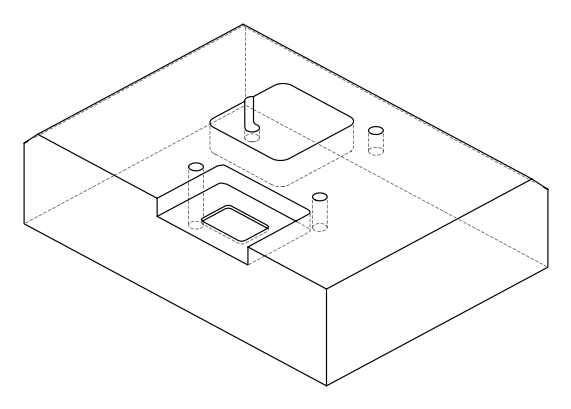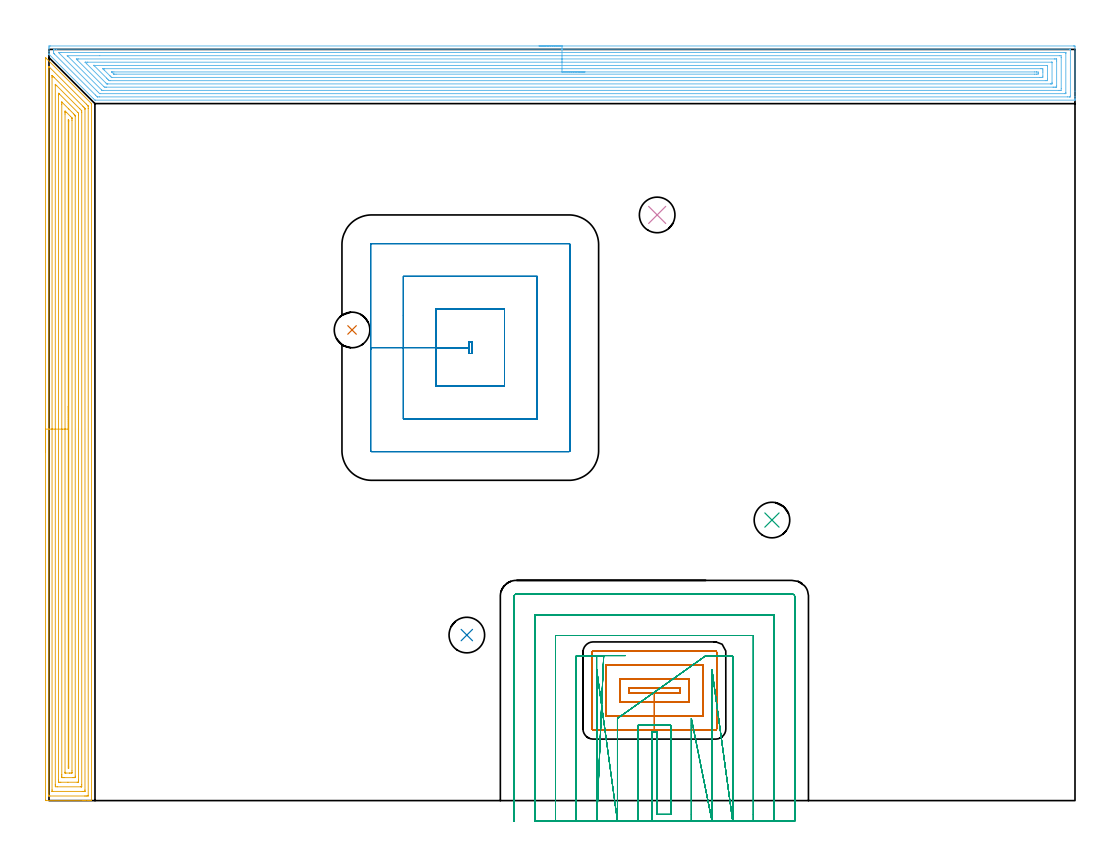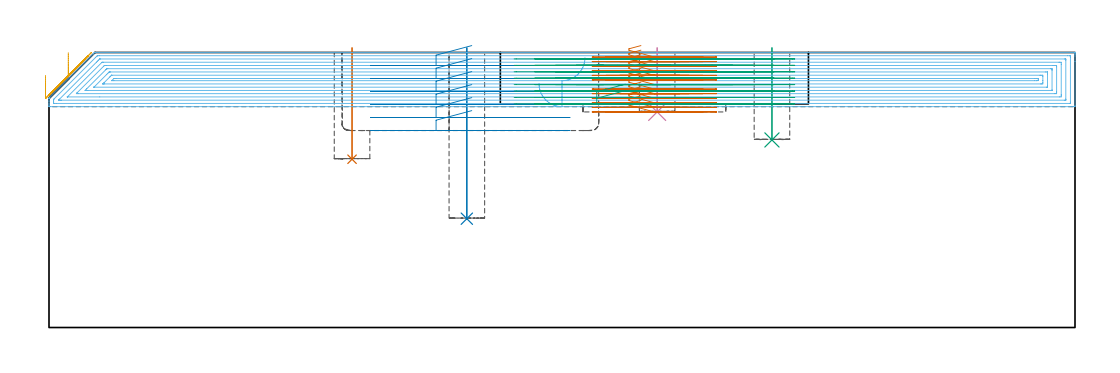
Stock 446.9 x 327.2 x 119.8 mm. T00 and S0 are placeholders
(PLAN: 9 operations, 4 tool changes, 114.4 min)
(1 INDEXABLE_INSERT_DRILL_BLIND_HOLE_FROM_SOLID | STEP1POCKET | NXT0302_002 | 0.2 min | 8717 mm3)
(2 INDEXABLE_INSERT_DRILL_BLIND_HOLE_FROM_SOLID_1 | STEP1POCKET_1 | NXT0302_002 | 0.3 min | 13592 mm3)
(3 INDEXABLE_INSERT_DRILL_BLIND_HOLE_FROM_SOLID_2 | STEP1POCKET_2 | NXT0302_002 | 0.16 min | 7135 mm3)
(4 INDEXABLE_INSERT_DRILL_BLIND_HOLE_FROM_SOLID_3 | STEP1POCKET_3 | NXT0302_002 | 0.11 min | 4840 mm3)
(5 AREA_MILL | FG_CHAMFER_SURFACE | UGT0205_001 | 20.27 min | 65182 mm3)
(6 AREA_MILL_1 | FG_CHAMFER_SURFACE_1 | UGT0205_001 | 31.86 min | 121324 mm3)
(7 MILL_RECTANGULAR_POCKET | POCKET_RECTANGULAR_STRAIGHT | NXT0201_009 | Follow Part, ap 2, ae 75% | 12.79 min | 67730 mm3)
(8 MILL_RECTANGULAR_POCKET_1 | POCKET_RECTANGULAR_STRAIGHT_1 | NXT0201_007 | Follow Part, ap 6.25, ae 75% | 10.51 min | 428214 mm3)
(9 MILL_SLOT | SLOT_PARTIAL_RECTANGULAR | NXT0201_011 | Follow Part, ap 3, ae 75% | 38.24 min | 229267 mm3)
(TOOL NXT0302_002 | Index. Insert Drill 15.5mm [880-D1550L20-05] | D15.5 PA176 FL78 Z2)
(TOOL UGT0205_001 | Chamfer Mill 20 x 3 x 45 deg. | D20 FL50 Z2)
(TOOL NXT0201_009 | ENDMILL 8mm [2P460-0800-NA 1630] | D8 FL26 Z6)
(TOOL NXT0201_007 | ENDMILL 25mm [R216.25-25050GCK54P 1620] | D25 R3 FL54 Z5)
(TOOL NXT0201_011 | ENDMILL 12mm [2P460-1200-NA 1630] | D12 FL38 Z6)
(OP 1 INDEXABLE_INSERT_DRILL_BLIND_HOLE_FROM_SOLID)
G17 G21 G94 G90
T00 M6
G54
G17 G0 G90 X132. Y205. S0 M3
G43 Z129.8 H1
G94 G81 G98 Z73.3 F250. R121.8
G80
M5
M2
(OP 2 INDEXABLE_INSERT_DRILL_BLIND_HOLE_FROM_SOLID_1)
G17 G21 G94 G90
T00 M6
G54
G17 G0 G90 X182. Y72.1 S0 M3
G43 Z129.8 H1
G94 G81 G98 Z47.4 F250. R121.8
G80
M5
M2
(OP 3 INDEXABLE_INSERT_DRILL_BLIND_HOLE_FROM_SOLID_2)
G17 G21 G94 G90
T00 M6
G54
G17 G0 G90 X314.9 Y122.2 S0 M3
G43 Z129.8 H1
G94 G81 G98 Z81.7 F250. R121.8
G80
M5
M2
(OP 4 INDEXABLE_INSERT_DRILL_BLIND_HOLE_FROM_SOLID_3)
G17 G21 G94 G90
T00 M6
G54
G17 G0 G90 X264.9 Y255.1 S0 M3
G43 Z129.8 H1
G94 G81 G98 Z93.9 F250. R121.8
G80
M5
M2
(OP 5 AREA_MILL)
G17 G21 G94 G90
T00 M6
G54
G17 G0 G90 X-1.5 Y151.8 S1061 M3
G43 Z129.8 H0
Z109.8
G94 G1 Y151.838 Z108.928 F250.
Y151.952 Z108.063
Y152.141 Z107.212
Y152.403 Z106.38
Y152.737 Z105.574
Y153.14 Z104.8
Y153.609 Z104.064
Y154.14 Z103.372
Y154.729 Z102.729
Y155.372 Z102.14
Y156.064 Z101.608
Y156.8 Z101.14
Y157.574 Z100.737
Y158.38 Z100.403
Y159.212 Z100.141
Y160.064 Z99.952
Y160.929 Z99.838
Y161.8 Z99.8
Y323.514
X-1.496 Y323.582 Z99.803
X-1.494 Y323.584 Z99.804
X-1.481 Y323.582 Z99.817
X-1.328 Y323.429 Z99.969
X-1.184 Y323.285 Z100.115
X18.368 Y303.732 Z119.667
X18.494 Y303.606 Z119.792
X18.5 Y303.341 Z119.8
Y0.167
X18.497 Y0.01 Z119.788
X18.438 Y0.007 Z119.73
X18.038 Y0. Z119.337
X17.655 Z118.954
X16.988 Z118.283
X15.761 Z117.058
X15.201 Z116.495
X14.587 Z115.883
X-1.161 Y0.001 Z100.136
X-1.492 Y0.01 Z99.806
X-1.499 Y0.338 Z99.799
Y0.357
X-1.5 Y161.8 Z99.8
X-0.086 Z101.214
Y319.513
X-0.084 Y319.611 Z101.216
X-0.082 Y319.676 Z101.218
X-0.079 Y319.714 Z101.221
X-0.065 Y319.704 Z101.235
X0.012 Y319.632 Z101.312
X0.235 Y319.415 Z101.535
X16.308 Y303.341 Z117.608
X16.988 Y302.651 Z118.288
X17.079 Y302.541 Z118.379
X17.082 Y302.448 Z118.382
X17.084 Y302.351 Z118.384
X17.086 Y301.555 Z118.386
Y301.457
X17.085 Y2.302 Z118.385
X17.083 Y2.203 Z118.383
X17.079 Y2.016 Z118.379
X16.988 Y2.01 Z118.288
X16.492 Y2.002 Z117.792
X16.094 Y2.001 Z117.394
X15.6 Y2. Z116.9
X0.411 Z101.711
X0.012 Y2.004 Z101.312
X-0.044 Y2.006 Z101.256
X-0.073 Y2.009 Z101.227
X-0.079 Y2.105 Z101.221
X-0.084 Y2.301 Z101.216
X-0.085 Y2.399 Z101.215
X-0.086 Y161.8 Z101.214
X1.328 Z102.628
X1.329 Y314.95 Z102.629
X1.33 Y315.419 Z102.63
X1.334 Y315.843 Z102.634
X1.335 Y315.853 Z102.635
X1.353 Y315.843 Z102.653
X1.799 Y315.401 Z103.099
X2.251 Y314.95 Z103.551
X14.753 Y302.448 Z116.053
X15.201 Y301.998 Z116.501
X15.638 Y301.555 Z116.938
X15.665 Y301.52 Z116.965
X15.667 Y301.495 Z116.967
X15.67 Y301.437 Z116.97
X15.671 Y301.32 Z116.971
X15.672 Y301.084 Z116.972
X15.671 Y4.608 Z116.971
X15.669 Y4.185 Z116.969
X15.667 Y4.068 Z116.967
X15.665 Y4.018 Z116.965
X15.571 Y4.01 Z116.871
X15.384 Y4.002 Z116.684
X15.201 Y4.001 Z116.501
X14.492 Y4. Z115.792
X1.614 Y4.001 Z102.914
X1.491 Y4.003 Z102.791
X1.392 Y4.007 Z102.692
X1.335 Y4.011 Z102.635
X1.334 Y4.029 Z102.634
X1.331 Y4.185 Z102.631
X1.329 Y4.655 Z102.629
X1.328 Y161.8 Z102.628
X2.743 Z104.043
Y311.378
X2.745 Y311.763 Z104.045
X2.748 Y311.955 Z104.048
X2.749 Y311.987 Z104.049
X2.778 Y311.963 Z104.078
X2.837 Y311.907 Z104.137
X3.373 Y311.378 Z104.673
X13.414 Y301.338 Z114.714
X14.088 Y300.662 Z115.388
X14.184 Y300.561 Z115.484
X14.239 Y300.5 Z115.539
X14.25 Y300.449 Z115.55
X14.257 Y299.769 Z115.557
Y6.864
X14.251 Y6.027 Z115.551
X14.246 Y6.009 Z115.546
X14.224 Y6.006 Z115.524
X14.17 Y6.003 Z115.47
X14.062 Y6.001 Z115.362
X13.846 Y6. Z115.146
X3.557 Y6.001 Z104.857
X2.75 Y6.029 Z104.05
X2.743 Y6.814 Z104.043
Y6.864
Y161.8
X4.157 Z105.457
X4.158 Y307.235 Z105.458
X4.161 Y307.806 Z105.461
X4.164 Y308.121 Z105.464
X4.48 Y307.822 Z105.78
X4.496 Y307.806 Z105.796
X12.533 Y299.769 Z113.833
X12.836 Y299.453 Z114.136
X12.841 Y298.876 Z114.141
X12.842 Y298.554 Z114.142
X12.843 Y9.221 Z114.143
X12.842 Y8.65 Z114.142
X12.84 Y8.331 Z114.14
X12.836 Y8.015 Z114.136
X12.52 Y8.006 Z113.82
X12.276 Y8.002 Z113.576
X8.257 Y8. Z109.557
X5.13 Z106.43
X4.48 Y8.002 Z105.78
X4.233 Y8.004 Z105.533
X4.177 Y8.01 Z105.477
X4.164 Y8.026 Z105.464
X4.161 Y8.075 Z105.461
X4.158 Y8.65 Z105.458
X4.157 Y8.973 Z105.457
Y161.8
X5.571 Z106.871
Y303.341
X5.573 Y304.034 Z106.873
X5.577 Y304.234 Z106.877
X5.578 Y304.265 Z106.878
X5.585 Y304.26 Z106.885
X5.617 Y304.234 Z106.917
X8.623 Y301.23 Z109.923
X10.734 Y299.119 Z112.034
X10.976 Y298.876 Z112.276
X11.218 Y298.63 Z112.518
X11.377 Y298.464 Z112.677
X11.423 Y298.414 Z112.723
X11.425 Y298.397 Z112.725
X11.427 Y298.354 Z112.727
X11.429 Y298.181 Z112.729
Y297.983
Y10.635
X11.428 Y10.436 Z112.728
X11.424 Y10.089 Z112.724
X11.422 Y10.012 Z112.722
X11.315 Y10.007 Z112.615
X11.168 Y10.002 Z112.468
X10.734 Y10. Z112.034
X10.276 Z111.576
X6.703 Z108.003
X6.266 Z107.566
X5.808 Y10.002 Z107.108
X5.625 Y10.007 Z106.925
X5.589 Y10.01 Z106.889
X5.578 Y10.072 Z106.878
X5.574 Y10.235 Z106.874
X5.572 Y10.436 Z106.872
X5.571 Y11.131 Z106.871
Y11.329
Y161.8
X6.985 Z108.285
Y299.05
X6.986 Y299.769 Z108.286
X6.988 Y299.941 Z108.288
X6.992 Y300.117 Z108.292
X7.008 Y300.383 Z108.308
X7.16 Y300.236 Z108.46
X7.633 Y299.769 Z108.933
X9.42 Y297.983 Z110.72
X9.84 Y297.557 Z111.14
X9.954 Y297.437 Z111.254
X10.008 Y297.376 Z111.308
X10.011 Y297.264 Z111.311
X10.013 Y297.09 Z111.313
X10.014 Y296.916 Z111.314
X10.015 Y296.197 Z111.315
X10.014 Y12.941 Z111.314
X10.01 Y12.222 Z111.31
X10.008 Y12.054 Z111.308
X10.001 Y12.01 Z111.301
X9.951 Y12.007 Z111.251
X9.84 Y12.004 Z111.14
X9.169 Y12. Z110.469
X8.947 Z110.247
X7.382 Z108.682
X7.16 Y12.001 Z108.46
X7.086 Y12.003 Z108.386
X7.027 Y12.006 Z108.327
X6.994 Y12.01 Z108.294
X6.992 Y12.049 Z108.292
X6.988 Y12.222 Z108.288
X6.986 Y12.396 Z108.286
X6.985 Y161.8 Z108.285
X8.399 Z109.699
X8.4 Y295.851 Z109.7
X8.401 Y296.197 Z109.701
X8.403 Y296.398 Z109.703
X8.406 Y296.497 Z109.706
X8.409 Y296.533 Z109.709
X8.433 Y296.512 Z109.733
X8.498 Y296.45 Z109.798
X8.561 Y296.384 Z109.861
X8.59 Y296.352 Z109.89
X8.593 Y296.296 Z109.893
X8.597 Y296.197 Z109.897
X8.6 Y295.851 Z109.9
Y295.65
Y14.7
X8.598 Y14.357 Z109.898
X8.593 Y14.008 Z109.893
X8.504 Z109.804
X8.407 Z109.707
X8.404 Y14.209 Z109.704
X8.401 Y14.554 Z109.701
X8.4 Y14.901 Z109.7
X8.399 Y15.247 Z109.699
Y161.8
Y162.672 Z109.738
Y163.537 Z109.851
Y164.388 Z110.04
Y165.22 Z110.303
Y166.026 Z110.636
Y166.8 Z111.039
Y167.536 Z111.508
Y168.228 Z112.039
Y168.871 Z112.628
Y169.461 Z113.272
Y169.992 Z113.964
Y170.46 Z114.699
Y170.863 Z115.473
Y171.197 Z116.279
Y171.459 Z117.111
Y171.648 Z117.963
Y171.762 Z118.828
Y171.8 Z119.699
G0 Z129.8
M5
M2
(OP 6 AREA_MILL_1)
G17 G21 G94 G90
T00 M6
G54
G17 G0 G90 X213.45 Y328.7 S1061 M3
G43 Z129.8 H0
Z106.2
G94 G1 X213.488 Z105.328 F250.
X213.602 Z104.464
X213.791 Z103.612
X214.053 Z102.78
X214.387 Z101.974
X214.79 Z101.2
X215.258 Z100.464
X215.79 Z99.772
X216.379 Z99.129
X217.022 Z98.54
X217.714 Z98.008
X218.45 Z97.54
X219.224 Z97.137
X220.03 Z96.803
X220.862 Z96.541
X221.714 Z96.352
X222.578 Z96.238
X223.45 Z96.2
X446.285
X446.556 Y328.697 Z96.202
X446.89 Y328.692 Z96.206
X446.9 Y328.352 Z96.545
Y309.023 Z115.872
Y306.62 Z118.275
Y305.946 Z118.953
Y305.572 Z119.328
X446.899 Y305.167 Z119.724
X446.898 Y305.159 Z119.733
X446.89 Y305.102 Z119.788
X446.732 Y305.1 Z119.8
X20.264
X19.996 Y305.105 Z119.791
X19.374 Y305.726 Z119.174
X0.317 Y324.782 Z100.117
X0.153 Y324.945 Z99.952
X0.02 Y325.083 Z99.815
X0.003 Y325.108 Z99.789
X0. Y325.169 Z99.73
Y325.183 Z99.715
Y326.286 Z98.608
Y327.517 Z97.38
X0.001 Y328.074 Z96.82
X0.004 Y328.685 Z96.21
X0.007 Y328.69 Z96.205
X0.615 Y328.7 Z96.2
X223.45
Y327.286 Z97.614
X444.604 Y327.285 Z97.615
X444.816 Y327.283 Z97.617
X444.875 Y327.279 Z97.621
X444.892 Y327.276 Z97.624
X444.894 Y327.272 Z97.628
X444.898 Y327.237 Z97.663
X444.899 Y327.18 Z97.72
X444.9 Y326.779 Z98.121
X444.899 Y307.114 Z117.786
X444.892 Y306.62 Z118.28
X444.89 Y306.526 Z118.374
X444.71 Y306.519 Z118.381
X444.603 Y306.516 Z118.384
X444.499 Y306.515 Z118.385
X443.711 Y306.514 Z118.386
X22.05
X21.261 Y306.516 Z118.384
X21.157 Y306.518 Z118.382
X21.056 Y306.521 Z118.379
X20.942 Y306.62 Z118.28
X20.264 Y307.287 Z117.613
X2.401 Y325.149 Z99.751
X2.16 Y325.392 Z99.508
X2.081 Y325.476 Z99.424
X2.021 Y325.541 Z99.359
X2.01 Y325.594 Z99.306
X2.003 Y325.791 Z99.109
X2.001 Y326.286 Z98.614
Y326.686 Z98.214
X2.008 Y327.18 Z97.72
X2.01 Y327.274 Z97.626
X2.19 Y327.281 Z97.619
X2.297 Y327.284 Z97.616
X2.401 Y327.285 Z97.615
X3.189 Y327.286 Z97.614
X223.45
Y325.872 Z99.028
X442.234 Y325.871 Z99.029
X442.713 Y325.869 Z99.031
X442.871 Y325.866 Z99.034
X442.89 Y325.865 Z99.035
X442.894 Y325.805 Z99.095
X442.898 Y325.705 Z99.195
X442.899 Y325.58 Z99.32
X442.9 Y325.392 Z99.508
X442.899 Y308.408 Z116.492
X442.898 Y308.222 Z116.678
X442.89 Y308.033 Z116.867
X442.883 Y307.935 Z116.965
X442.832 Y307.933 Z116.967
X442.713 Y307.931 Z116.969
X442.298 Y307.929 Z116.971
X22.289
X22.17 Y307.93 Z116.97
X22.111 Y307.933 Z116.967
X22.084 Y307.935 Z116.965
X22.05 Y307.959 Z116.941
X21.594 Y308.408 Z116.492
X21.157 Y308.843 Z116.057
X20.697 Y309.302 Z115.598
X4.608 Y325.392 Z99.508
X4.187 Y325.817 Z99.083
X4.147 Y325.864 Z99.036
X4.187 Y325.866 Z99.034
X4.603 Y325.87 Z99.03
X5.081 Y325.871 Z99.029
X5.495 Y325.872 Z99.028
X223.45
Y324.457 Z100.443
X440.074
X440.877 Y324.45 Z100.45
X440.9 Y323.631 Z101.269
Y323.604 Z101.296
X440.899 Y310.196 Z114.704
X440.878 Y309.35 Z115.55
X440.033 Y309.343 Z115.557
X439.992
X23.795
X23.369 Y309.346 Z115.554
X23.157 Y309.35 Z115.55
X23.108 Y309.353 Z115.547
X23.046 Y309.409 Z115.491
X22.943 Y309.507 Z115.393
X8.087 Y324.363 Z100.537
X8.023 Y324.428 Z100.472
X8.004 Y324.45 Z100.45
Y324.453 Z100.447
X8.008 Y324.455 Z100.445
X8.057 Y324.456 Z100.444
X22.116 Y324.457 Z100.443
X223.45
Y323.043 Z101.857
X437.915
X438.247 Y323.042 Z101.858
X438.812 Y323.038 Z101.862
X438.871 Y323.036 Z101.864
X438.89 Y323.02 Z101.88
X438.896 Y322.954 Z101.946
X438.898 Y322.71 Z102.19
X438.9 Y322.057 Z102.843
X438.899 Y311.331 Z113.569
X438.896 Y311.09 Z113.811
X438.89 Y310.77 Z114.13
X438.574 Y310.763 Z114.137
X438.247 Y310.759 Z114.141
X437.686 Y310.757 Z114.143
X437.354
X25.061 Y310.758 Z114.142
X24.729 Y310.759 Z114.141
X24.162 Y310.764 Z114.136
X23.836 Y311.063 Z113.837
X23.809 Y311.09 Z113.811
X12.226 Y322.674 Z102.226
X12.191 Y322.71 Z102.19
X11.9 Y323.036 Z101.864
X12.226 Y323.039 Z101.861
X12.787 Y323.042 Z101.858
X223.45 Y323.043 Z101.857
Y321.629 Z103.271
X436.648
X436.827 Y321.627 Z103.273
X436.871 Y321.624 Z103.276
X436.887 Y321.622 Z103.278
X436.89 Y321.612 Z103.288
X436.895 Y321.571 Z103.329
X436.899 Y321.378 Z103.522
X436.9 Y312.877 Z112.023
X436.899 Y312.439 Z112.461
X436.894 Y312.291 Z112.609
X436.89 Y312.181 Z112.719
X436.813 Y312.178 Z112.722
X436.461 Y312.173 Z112.727
X436.273 Y312.172 Z112.728
X25.622 Y312.171 Z112.729
X25.434 Y312.172 Z112.728
X25.259 Y312.176 Z112.724
X25.217 Y312.178 Z112.722
X25.167 Y312.193 Z112.707
X24.993 Y312.362 Z112.538
X24.729 Y312.619 Z112.281
X16.425 Y320.923 Z103.977
X15.798 Y321.552 Z103.348
X15.751 Y321.605 Z103.295
X15.738 Y321.622 Z103.278
X15.798 Y321.624 Z103.276
X15.988 Y321.627 Z103.273
X16.691 Y321.629 Z103.271
X16.879
X223.45
Y320.215 Z104.685
X434.489 Y320.214 Z104.686
X434.674 Y320.212 Z104.688
X434.858 Y320.208 Z104.692
X434.891 Y320.199 Z104.701
X434.895 Y320.164 Z104.736
X434.898 Y320.104 Z104.796
X434.9 Y320.029 Z104.871
Y319.803 Z105.097
Y314.44 Z110.46
X434.898 Y313.771 Z111.129
X434.895 Y313.659 Z111.241
X434.89 Y313.604 Z111.296
X434.88 Y313.592 Z111.308
X434.856 Y313.589 Z111.311
X434.674 Y313.587 Z111.313
X433.967 Y313.585 Z111.315
X26.701 Y313.586 Z111.314
X26.516 Y313.587 Z111.313
X26.33 Y313.591 Z111.309
X26.215 Y313.594 Z111.306
X26.153 Y313.651 Z111.249
X26.028 Y313.771 Z111.129
X25.622 Y314.175 Z110.725
X25.132 Y314.665 Z110.235
X19.769 Y320.029 Z104.871
X19.605 Y320.195 Z104.705
X19.593 Y320.209 Z104.691
Y320.21 Z104.69
X19.603 Y320.212 Z104.688
X19.669 Y320.214 Z104.686
X223.45 Y320.215 Z104.685
Y318.801 Z106.099
X431.995 Y318.8 Z106.1
X432.331 Y318.798 Z106.102
X432.888 Y318.793 Z106.107
X432.9 Y318.229 Z106.671
Y317.347 Z107.553
Y315.548 Z109.352
X432.888 Y315.007 Z109.893
X432.551 Y315.003 Z109.897
X431.995 Y315. Z109.9
X431.661
X27.409
X27.329 Y315.001 Z109.899
X27.281 Y315.004 Z109.896
X27.257 Y315.006 Z109.894
X27.236 Y315.023 Z109.877
X27.052 Y315.2 Z109.7
X26.688 Y315.559 Z109.341
X26.516 Y315.731 Z109.169
X24.006 Y318.241 Z106.659
X23.836 Y318.411 Z106.489
X23.6 Y318.651 Z106.249
X23.484 Y318.772 Z106.128
X23.464 Y318.795 Z106.105
X23.473 Y318.796 Z106.104
X23.507 Y318.798 Z106.102
X23.836 Y318.8 Z106.1
X24.17
X223.45 Y318.801 Z106.099
Y317.386 Z107.514
X429.276
X430.171 Y317.385 Z107.515
X430.209 Y317.384 Z107.516
X430.89 Y317.347 Z107.553
X430.895 Y316.66 Z108.24
X430.89 Y316.453 Z108.447
X430.246 Y316.416 Z108.484
X430.209 Y316.415 Z108.485
X429.355 Y316.414 Z108.486
X29.195
X28.337 Y316.418 Z108.482
X28.302 Y316.421 Z108.479
X28.279 Y316.429 Z108.471
X28.251 Y316.453 Z108.447
X27.409 Y317.292 Z107.608
X27.36 Y317.347 Z107.553
X27.343 Y317.381 Z107.519
X27.372 Y317.383 Z107.517
X27.409 Y317.384 Z107.516
X28.263 Y317.386 Z107.514
X223.45
X224.322 Z107.552
X225.186 Z107.666
X226.038 Z107.854
X226.87 Z108.117
X227.676 Z108.451
X228.45 Z108.853
X229.186 Z109.322
X229.878 Z109.853
X230.521 Z110.443
X231.11 Z111.086
X231.642 Z111.778
X232.11 Z112.514
X232.513 Z113.288
X232.847 Z114.094
X233.109 Z114.926
X233.298 Z115.777
X233.412 Z116.642
X233.45 Z117.514
G0 Z129.8
M5
M2
(OP 7 MILL_RECTANGULAR_POCKET)
G17 G21 G94 G90
T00 M6
G54
G17 G0 G90 X257.832 Y49.1 S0 M3
G43 Z129.8 H1
Z122.8
G94 G1 X252.6 Z121.398 F250.
Y46.8 Z120.782
X263.7 Z117.808
X274.8 F500.
Y49.1
X252.6
Y46.8
X263.7
Y42.8
X278.8
Y53.1
X248.6
Y42.8
X263.7
Y36.8
X284.8
Y59.1
X242.6
Y36.8
X263.7
Y30.8
X290.4
G3 X290.8 Y31.2 R0.4
G1 Y64.7
G3 X290.4 Y65.1 R0.4
G1 X237.
G3 X236.6 Y64.7 R0.4
G1 Y31.2
G3 X237. Y30.8 R0.4
G1 X263.7
X264.7
G0 X257.832 Y49.1 Z120.808
G1 X252.6 Z119.406 F250.
Y46.8 Z118.79
X263.7 Z115.815
X274.8 F500.
Y49.1
X252.6
Y46.8
X263.7
Y42.8
X278.8
Y53.1
X248.6
Y42.8
X263.7
Y36.8
X284.8
Y59.1
X242.6
Y36.8
X263.7
Y30.8
X290.4
G3 X290.8 Y31.2 R0.4
G1 Y64.7
G3 X290.4 Y65.1 R0.4
G1 X237.
G3 X236.6 Y64.7 R0.4
G1 Y31.2
G3 X237. Y30.8 R0.4
G1 X263.7
X264.7
G0 X257.832 Y49.1 Z118.815
G1 X252.6 Z117.414 F250.
Y46.8 Z116.797
X263.7 Z113.823
X274.8 F500.
Y49.1
X252.6
Y46.8
X263.7
Y42.8
X278.8
Y53.1
X248.6
Y42.8
X263.7
Y36.8
X284.8
Y59.1
X242.6
Y36.8
X263.7
Y30.8
X290.4
G3 X290.8 Y31.2 R0.4
G1 Y64.7
G3 X290.4 Y65.1 R0.4
G1 X237.
G3 X236.6 Y64.7 R0.4
G1 Y31.2
G3 X237. Y30.8 R0.4
G1 X263.7
X264.7
G0 X257.832 Y49.1 Z116.823
G1 X252.6 Z115.421 F250.
Y46.8 Z114.805
X263.7 Z111.831
X274.8 F500.
Y49.1
X252.6
Y46.8
X263.7
Y42.8
X278.8
Y53.1
X248.6
Y42.8
X263.7
Y36.8
X284.8
Y59.1
X242.6
Y36.8
X263.7
Y30.8
X290.4
G3 X290.8 Y31.2 R0.4
G1 Y64.7
G3 X290.4 Y65.1 R0.4
G1 X237.
G3 X236.6 Y64.7 R0.4
G1 Y31.2
G3 X237. Y30.8 R0.4
G1 X263.7
X264.7
G0 X257.832 Y49.1 Z114.831
G1 X252.6 Z113.429 F250.
Y46.8 Z112.813
X263.7 Z109.838
X274.8 F500.
Y49.1
X252.6
Y46.8
X263.7
Y42.8
X278.8
Y53.1
X248.6
Y42.8
X263.7
Y36.8
X284.8
Y59.1
X242.6
Y36.8
X263.7
Y30.8
X290.4
G3 X290.8 Y31.2 R0.4
G1 Y64.7
G3 X290.4 Y65.1 R0.4
G1 X237.
G3 X236.6 Y64.7 R0.4
G1 Y31.2
G3 X237. Y30.8 R0.4
G1 X263.7
X264.7
G0 X257.832 Y49.1 Z112.838
G1 X252.6 Z111.437 F250.
Y46.8 Z110.82
X263.7 Z107.846
X274.8 F500.
Y49.1
X252.6
Y46.8
X263.7
Y42.8
X278.8
Y53.1
X248.6
Y42.8
X263.7
Y36.8
X284.8
Y59.1
X242.6
Y36.8
X263.7
Y30.8
X290.4
G3 X290.8 Y31.2 R0.4
G1 Y64.7
G3 X290.4 Y65.1 R0.4
G1 X237.
G3 X236.6 Y64.7 R0.4
G1 Y31.2
G3 X237. Y30.8 R0.4
G1 X263.7
X264.7
G0 X257.832 Y49.1 Z110.846
G1 X252.6 Z109.444 F250.
Y46.8 Z108.828
X263.7 Z105.854
X274.8 F500.
Y49.1
X252.6
Y46.8
X263.7
Y42.8
X278.8
Y53.1
X248.6
Y42.8
X263.7
Y36.8
X284.8
Y59.1
X242.6
Y36.8
X263.7
Y30.8
X290.4
G3 X290.8 Y31.2 R0.4
G1 Y64.7
G3 X290.4 Y65.1 R0.4
G1 X237.
G3 X236.6 Y64.7 R0.4
G1 Y31.2
G3 X237. Y30.8 R0.4
G1 X263.7
X264.7
G0 X257.832 Y49.1 Z108.854
G1 X252.6 Z107.452 F250.
Y46.8 Z106.836
X263.7 Z103.862
X274.8 F500.
Y49.1
X252.6
Y46.8
X263.7
Y42.8
X278.8
Y53.1
X248.6
Y42.8
X263.7
Y36.8
X284.8
Y59.1
X242.6
Y36.8
X263.7
Y30.8
X290.4
G3 X290.8 Y31.2 R0.4
G1 Y64.7
G3 X290.4 Y65.1 R0.4
G1 X237.
G3 X236.6 Y64.7 R0.4
G1 Y31.2
G3 X237. Y30.8 R0.4
G1 X263.7
X264.7
G0 X257.832 Y49.1 Z106.862
G1 X252.6 Z105.46 F250.
Y46.8 Z104.843
X263.7 Z101.869
X274.8 F500.
Y49.1
X252.6
Y46.8
X263.7
Y42.8
X278.8
Y53.1
X248.6
Y42.8
X263.7
Y36.8
X284.8
Y59.1
X242.6
Y36.8
X263.7
Y30.8
X290.4
G3 X290.8 Y31.2 R0.4
G1 Y64.7
G3 X290.4 Y65.1 R0.4
G1 X237.
G3 X236.6 Y64.7 R0.4
G1 Y31.2
G3 X237. Y30.8 R0.4
G1 X263.7
X264.7
G0 X257.832 Y49.1 Z104.869
G1 X252.6 Z103.467 F250.
Y46.8 Z102.851
X263.7 Z99.877
X274.8 F500.
Y49.1
X252.6
Y46.8
X263.7
Y42.8
X278.8
Y53.1
X248.6
Y42.8
X263.7
Y36.8
X284.8
Y59.1
X242.6
Y36.8
X263.7
Y30.8
X290.4
G3 X290.8 Y31.2 R0.4
G1 Y64.7
G3 X290.4 Y65.1 R0.4
G1 X237.
G3 X236.6 Y64.7 R0.4
G1 Y31.2
G3 X237. Y30.8 R0.4
G1 X263.7
X264.7
G0 X257.832 Y49.1 Z102.877
G1 X252.6 Z101.475 F250.
Y46.8 Z100.859
X263.7 Z97.885
X274.8 F500.
Y49.1
X252.6
Y46.8
X263.7
Y42.8
X278.8
Y53.1
X248.6
Y42.8
X263.7
Y36.8
X284.8
Y59.1
X242.6
Y36.8
X263.7
Y30.8
X290.4
G3 X290.8 Y31.2 R0.4
G1 Y64.7
G3 X290.4 Y65.1 R0.4
G1 X237.
G3 X236.6 Y64.7 R0.4
G1 Y31.2
G3 X237. Y30.8 R0.4
G1 X263.7
X264.7
G0 X257.832 Y49.1 Z100.885
G1 X252.6 Z99.483 F250.
Y46.8 Z98.867
X263.7 Z95.892
X274.8 F500.
Y49.1
X252.6
Y46.8
X263.7
Y42.8
X278.8
Y53.1
X248.6
Y42.8
X263.7
Y36.8
X284.8
Y59.1
X242.6
Y36.8
X263.7
Y30.8
X290.4
G3 X290.8 Y31.2 R0.4
G1 Y64.7
G3 X290.4 Y65.1 R0.4
G1 X237.
G3 X236.6 Y64.7 R0.4
G1 Y31.2
G3 X237. Y30.8 R0.4
G1 X263.7
X264.7
G0 X257.832 Y49.1 Z98.892
G1 X252.6 Z97.491 F250.
Y46.8 Z96.874
X263.7 Z93.9
X274.8 F500.
Y49.1
X252.6
Y46.8
X263.7
Y42.8
X278.8
Y53.1
X248.6
Y42.8
X263.7
Y36.8
X284.8
Y59.1
X242.6
Y36.8
X263.7
Y30.8
X290.4
G3 X290.8 Y31.2 R0.4
G1 Y64.7
G3 X290.4 Y65.1 R0.4
G1 X237.
G3 X236.6 Y64.7 R0.4
G1 Y31.2
G3 X237. Y30.8 R0.4
G1 X263.7
X264.7
G0 Z129.8
M5
M2
(OP 8 MILL_RECTANGULAR_POCKET_1)
G17 G21 G94 G90
T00 M6
G54
G17 G0 G90 X184.144 Y214.1 S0 M3
G43 Z129.8 H1
Z122.8
G94 G1 X168.6 Z118.635 F250.
Y197.3 Z114.133
X182.85
Y194.75 F500.
X184.15
Y199.85
X182.85
Y197.3
X168.6
Y180.5
X198.4
Y214.1
X168.6
Y197.3
X154.35
Y166.25
X212.65
Y228.35
X154.35
Y211.377
Y197.3
X140.1
Y152.4
G3 X140.5 Y152. R0.4
G1 X226.5
G3 X226.9 Y152.4 R0.4
G1 Y242.2
G3 X226.5 Y242.6 R0.4
G1 X140.5
G3 X140.1 Y242.2 R0.4
G1 Y197.3
Y196.3
G0 X184.144 Y214.1 Z117.133
G1 X168.6 Z112.968 F250.
Y197.3 Z108.467
X182.85
Y194.75 F500.
X184.15
Y199.85
X182.85
Y197.3
X168.6
Y180.5
X198.4
Y214.1
X168.6
Y197.3
X154.35
Y166.25
X212.65
Y228.35
X154.35
Y211.377
Y197.3
X140.1
Y152.4
G3 X140.5 Y152. R0.4
G1 X226.5
G3 X226.9 Y152.4 R0.4
G1 Y242.2
G3 X226.5 Y242.6 R0.4
G1 X140.5
G3 X140.1 Y242.2 R0.4
G1 Y197.3
Y196.3
G0 X184.144 Y214.1 Z111.467
G1 X168.6 Z107.301 F250.
Y197.3 Z102.8
X182.85
Y194.75 F500.
X184.15
Y199.85
X182.85
Y197.3
X168.6
Y180.5
X198.4
Y214.1
X168.6
Y197.3
X154.35
Y166.25
X212.65
Y228.35
X154.35
Y211.377
Y197.3
X140.1
Y152.4
G3 X140.5 Y152. R0.4
G1 X226.5
G3 X226.9 Y152.4 R0.4
G1 Y242.2
G3 X226.5 Y242.6 R0.4
G1 X140.5
G3 X140.1 Y242.2 R0.4
G1 Y197.3
Y196.3
G0 X184.144 Y214.1 Z105.8
G1 X168.6 Z101.635 F250.
Y197.3 Z97.133
X182.85
Y194.75 F500.
X184.15
Y199.85
X182.85
Y197.3
X168.6
Y180.5
X198.4
Y214.1
X168.6
Y197.3
X154.35
Y166.25
X212.65
Y228.35
X154.35
Y211.377
Y197.3
X140.1
Y152.4
G3 X140.5 Y152. R0.4
G1 X226.5
G3 X226.9 Y152.4 R0.4
G1 Y242.2
G3 X226.5 Y242.6 R0.4
G1 X140.5
G3 X140.1 Y242.2 R0.4
G1 Y197.3
Y196.3
G0 X184.144 Y214.1 Z100.133
G1 X168.6 Z95.968 F250.
Y197.3 Z91.467
X182.85
Y194.75 F500.
X184.15
Y199.85
X182.85
Y197.3
X168.6
Y180.5
X198.4
Y214.1
X168.6
Y197.3
X154.35
Y166.25
X212.65
Y228.35
X154.35
Y211.377
Y197.3
X140.1
Y152.4
G3 X140.5 Y152. R0.4
G1 X226.5
G3 X226.9 Y152.4 R0.4
G1 Y242.2
G3 X226.5 Y242.6 R0.4
G1 X140.5
G3 X140.1 Y242.2 R0.4
G1 Y197.3
Y196.3
G0 X184.144 Y214.1 Z94.467
G1 X168.6 Z90.302 F250.
Y197.3 Z85.8
X182.85
Y194.75 F500.
X184.15
Y199.85
X182.85
Y197.3
X168.6
Y180.5
X198.4
Y214.1
X168.6
Y197.3
X154.35
Y166.25
X212.65
Y228.35
X154.35
Y211.377
Y197.3
X140.1
Y152.4
G3 X140.5 Y152. R0.4
G1 X226.5
G3 X226.9 Y152.4 R0.4
G1 Y242.2
G3 X226.5 Y242.6 R0.4
G1 X140.5
G3 X140.1 Y242.2 R0.4
G1 Y197.3
Y196.3
G0 Z129.8
M5
M2
(OP 9 MILL_SLOT)
G17 G21 G94 G90
T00 M6
G54
G17 G0 G90 X262.6 Y-9. S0 M3
G43 Z129.8 H1
Z117.
G94 G1 Y-6. F250.
Y29.9 F500.
X264.8
Y-6.
X270.8
Y32.8
X256.6
Y-6.
Y-9. F250.
X279.8
Y-6.
Y32.8 F500.
Y35.8 F250.
X288.8 Y-9. F500.
Y-6. F250.
Y53.9 F500.
Y56.9 F250.
X297.8 Y-9. F500.
Y-6. F250.
Y62.9 F500.
X288.8
X285.8 F250.
X247.6 Y35.8 F500.
Y32.8 F250.
Y-6. F500.
Y-9. F250.
X238.6 Y56.9 F500.
Y53.9 F250.
Y-6. F500.
Y-9. F250.
X241.6 Y62.9 F500.
X238.6 F250.
X229.6 F500.
Y-6.
Y-9. F250.
X306.8
Y-6.
Y71.9 F500.
X220.6
Y-6.
Y-9. F250.
X315.8
Y-6.
Y80.9 F500.
X211.6
Y-6.
Y-9. F250.
X324.8
Y-6.
Y89. F500.
G3 X323.9 Y89.9 R0.9
G1 X203.5
G3 X202.6 Y89. R0.9
G1 Y-6.
Y-9. F250.
G0 X262.6 Z114.2
G1 Y-6.
Y29.9 F500.
X264.8
Y-6.
X270.8
Y32.8
X256.6
Y29.9
Y-6.
Y-9. F250.
X279.8
Y-6.
Y32.8 F500.
Y35.8 F250.
X288.8 Y-9. F500.
Y-6. F250.
Y53.9 F500.
Y56.9 F250.
X297.8 Y-9. F500.
Y-6. F250.
Y62.9 F500.
X288.8
X285.8 F250.
X247.6 Y35.8 F500.
Y32.8 F250.
Y-6. F500.
Y-9. F250.
X238.6 Y56.9 F500.
Y53.9 F250.
Y-6. F500.
Y-9. F250.
X241.6 Y62.9 F500.
X238.6 F250.
X229.6 F500.
Y-6.
Y-9. F250.
X306.8
Y-6.
Y71.9 F500.
X220.6
Y-6.
Y-9. F250.
X315.8
Y-6.
Y80.9 F500.
X211.6
Y-6.
Y-9. F250.
X324.8
Y-6.
Y89. F500.
G3 X323.9 Y89.9 R0.9
G1 X203.5
G3 X202.6 Y89. R0.9
G1 Y-6.
Y-9. F250.
G0 X262.6 Z111.4
G1 Y-6.
Y29.9 F500.
X264.8
Y-6.
X270.8
Y32.8
X256.6
Y-6.
Y-9. F250.
X279.8
Y-6.
Y32.8 F500.
Y35.8 F250.
X288.8 Y-9. F500.
Y-6. F250.
Y53.9 F500.
Y56.9 F250.
X297.8 Y-9. F500.
Y-6. F250.
Y62.9 F500.
X288.8
X285.8 F250.
X247.6 Y35.8 F500.
Y32.8 F250.
Y-6. F500.
Y-9. F250.
X238.6 Y56.9 F500.
Y53.9 F250.
Y-6. F500.
Y-9. F250.
X241.6 Y62.9 F500.
X238.6 F250.
X229.6 F500.
Y-6.
Y-9. F250.
X306.8
Y-6.
Y71.9 F500.
X220.6
Y-6.
Y-9. F250.
X315.8
Y-6.
Y80.9 F500.
X211.6
Y-6.
Y-9. F250.
X324.8
Y-6.
Y89. F500.
G3 X323.9 Y89.9 R0.9
G1 X203.5
G3 X202.6 Y89. R0.9
G1 Y-6.
Y-9. F250.
G0 X262.6 Z108.6
G1 Y-6.
Y29.9 F500.
X264.8
Y-6.
X270.8
Y32.8
X256.6
Y-6.
Y-9. F250.
X279.8
Y-6.
Y32.8 F500.
Y35.8 F250.
X288.8 Y-9. F500.
Y-6. F250.
Y53.9 F500.
Y56.9 F250.
X297.8 Y-9. F500.
Y-6. F250.
Y62.9 F500.
X288.8
X285.8 F250.
X247.6 Y35.8 F500.
Y32.8 F250.
Y-6. F500.
Y-9. F250.
X238.6 Y56.9 F500.
Y53.9 F250.
Y-6. F500.
Y-9. F250.
X241.6 Y62.9 F500.
X238.6 F250.
X229.6 F500.
Y-6.
Y-9. F250.
X306.8
Y-6.
Y71.9 F500.
X220.6
Y-6.
Y-9. F250.
X315.8
Y-6.
Y80.9 F500.
X211.6
Y-6.
Y-9. F250.
X324.8
Y-6.
Y89. F500.
G3 X323.9 Y89.9 R0.9
G1 X203.5
G3 X202.6 Y89. R0.9
G1 Y-6.
Y-9. F250.
G0 X262.6 Z105.8
G1 Y-6.
Y29.9 F500.
X264.8
Y-6.
X270.8
Y32.8
X256.6
Y-6.
Y-9. F250.
X279.8
Y-6.
Y32.8 F500.
Y35.8 F250.
X288.8 Y-9. F500.
Y-6. F250.
Y53.9 F500.
Y56.9 F250.
X297.8 Y-9. F500.
Y-6. F250.
Y62.9 F500.
X288.8
X285.8 F250.
X247.6 Y35.8 F500.
Y32.8 F250.
Y-6. F500.
Y-9. F250.
X238.6 Y56.9 F500.
Y53.9 F250.
Y-6. F500.
Y-9. F250.
X241.6 Y62.9 F500.
X238.6 F250.
X229.6 F500.
Y-6.
Y-9. F250.
X306.8
Y-6.
Y71.9 F500.
X220.6
Y-6.
Y-9. F250.
X315.8
Y-6.
Y80.9 F500.
X211.6
Y-6.
Y-9. F250.
X324.8
Y-6.
Y89. F500.
G3 X323.9 Y89.9 R0.9
G1 X203.5
G3 X202.6 Y89. R0.9
G1 Y-6.
Y-9. F250.
G0 X262.6 Z103.
G1 Y-6.
Y29.9 F500.
X264.8
Y-6.
X270.8
Y32.8
X256.6
Y-6.
Y-9. F250.
X279.8
Y-6.
Y32.8 F500.
Y35.8 F250.
X288.8 Y-9. F500.
Y-6. F250.
Y53.9 F500.
Y56.9 F250.
X297.8 Y-9. F500.
Y-6. F250.
Y62.9 F500.
X288.8
X285.8 F250.
X247.6 Y35.8 F500.
Y32.8 F250.
Y-6. F500.
Y-9. F250.
X238.6 Y56.9 F500.
Y53.9 F250.
Y-6. F500.
Y-9. F250.
X241.6 Y62.9 F500.
X238.6 F250.
X229.6 F500.
Y-6.
Y-9. F250.
X306.8
Y-6.
Y71.9 F500.
X220.6
Y-6.
Y-9. F250.
X315.8
Y-6.
Y80.9 F500.
X211.6
Y-6.
Y-9. F250.
X324.8
Y-6.
Y89. F500.
G3 X323.9 Y89.9 R0.9
G1 X203.5
G3 X202.6 Y89. R0.9
G1 Y-6.
Y-9. F250.
G0 X262.6 Z100.2
G1 Y-6.
Y29.9 F500.
X264.8
Y-6.
X270.8
Y32.8
X256.6
Y-6.
Y-9. F250.
X279.8
Y-6.
Y32.8 F500.
Y35.8 F250.
X288.8 Y-9. F500.
Y-6. F250.
Y53.9 F500.
Y56.9 F250.
X297.8 Y-9. F500.
Y-6. F250.
Y62.9 F500.
X288.8
X285.8 F250.
X247.6 Y35.8 F500.
Y32.8 F250.
Y-6. F500.
Y-9. F250.
G0 X251.046 Y63.1 Z106.
G1 X238.6 Z102.665
Y53.9 Z100.2
Y-6. F500.
Y-9. F250.
X241.6 Y62.9 F500.
X238.6 F250.
X229.6 F500.
Y-6.
Y-9. F250.
X306.8
Y-6.
Y71.9 F500.
X220.6
Y-6.
Y-9. F250.
X315.8
Y-6.
Y80.9 F500.
X211.6
Y-6.
Y-9. F250.
X324.8
Y-6.
Y89. F500.
G3 X323.9 Y89.9 R0.9
G1 X203.5
G3 X202.6 Y89. R0.9
G1 Y-6.
Y-9. F250.
G0 X262.6 Z97.4
G1 Y-6.
Y29.9 F500.
X264.8
Y-6.
X270.8
Y32.8
X256.6
Y29.9
Y-6.
Y-9. F250.
X279.8
Y-6.
Y32.8 F500.
Y35.8 F250.
X288.8 Y-9. F500.
Y-6. F250.
Y53.9 F500.
Y56.9 F250.
X297.8 Y-9. F500.
Y-6. F250.
Y62.9 F500.
X288.8
X285.8 F250.
X247.6 Y35.8 F500.
Y32.8 F250.
Y-6. F500.
Y-9. F250.
G0 X251.046 Y63.1 Z103.2
G1 X238.6 Z99.865
Y53.9 Z97.4
Y-6. F500.
Y-9. F250.
X241.6 Y62.9 F500.
X238.6 F250.
X229.6 F500.
Y-6.
Y-9. F250.
X306.8
Y-6.
Y71.9 F500.
X220.6
Y-6.
Y-9. F250.
X315.8
Y-6.
Y80.9 F500.
X211.6
Y-6.
Y-9. F250.
X324.8
Y-6.
Y89. F500.
G3 X323.9 Y89.9 R0.9
G1 X203.5
G3 X202.6 Y89. R0.9
G1 Y-6.
Y-9. F250.
G0 Z129.8
M5
M2
